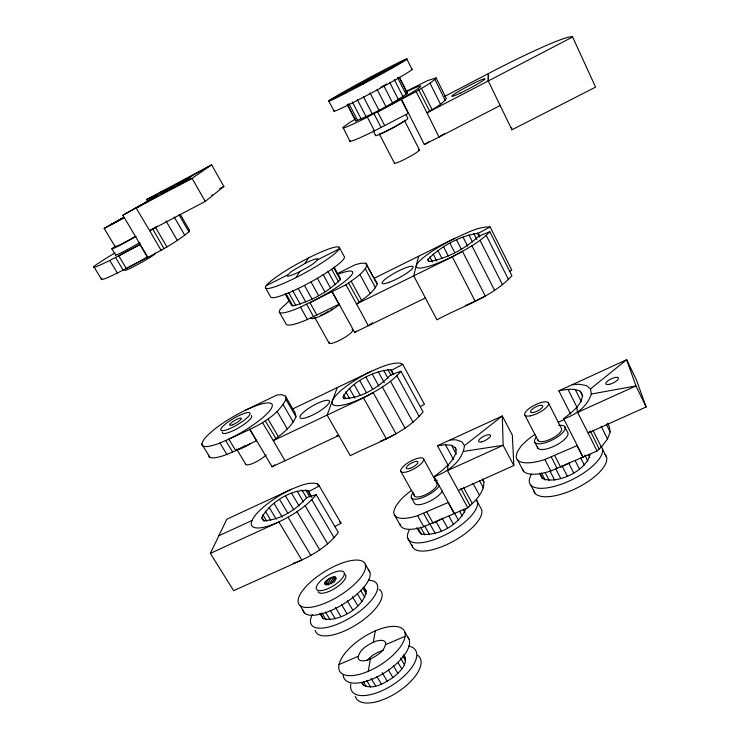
<?xml version="1.0" encoding="UTF-8"?>
<svg xmlns="http://www.w3.org/2000/svg" width="740" height="740" viewBox="0 0 740 740"><rect width="100%" height="100%" fill="white"/><g stroke="black" fill="none" stroke-linecap="round" stroke-linejoin="round"><path stroke-width="1.11" d="M488.261 80.938L488.354 73.575A94.035 7.002 -27.7 0 1 572.603 37L595.598 87.126L511.913 129.796L488.261 80.938L488.363 73.584L444.5 96.496M285.104 293.928L291.505 305.287L292.864 305.861C310.328 301.606 327.515 292.383 340.243 279.664L340.261 278.332L334.166 267.186M349.955 141.285L342.981 127.289L350.519 122.008A44.233 2.368 -28.2 0 1 355.57 118.937M509.869 271.238L511.812 270.202L490.111 226.949L478.327 233.239C459.808 235.921 441.225 246.059 427.998 259.333L427.924 260.896L429.616 261.553C447.654 258.14 465.183 248.788 478.567 236.31L489.825 231.703L511.913 275.678C492.091 297.508 462.038 306.046 436.933 319.837L413.716 275.854L418.637 256.243M394.337 514.744L400.46 525.529A39.498 14.125 -29.3 0 0 423.798 526.732L467.773 507.723C475.33 500.98 484.163 492.72 483.923 481.814L482.332 478.854M539.83 473.572L542.429 478.54C557.655 484.746 586.321 470.548 590.085 454.434M467.773 507.723L447.46 470.585L448.061 464.803M454.536 513.615L434.158 476.671C447.885 471.954 462.815 461.075 464.452 445.656L461.815 441.743L456.108 439.828L450.161 439.93M324.777 583L324.925 584.323C329.189 585.266 334.563 581.779 335.914 577.709L335.636 577.163C331.455 576.164 326.923 579.568 324.777 583L325.942 584.961M368.261 671.31L370.407 658.97M373.312 642.255L375.282 630.915M344.118 398.953L343.046 397.056C351.213 382.071 373.922 370.657 390.757 369.686L393.689 374.385M425.389 297.97L354.654 332.38L339.114 304.159L307.452 319.495A41.69 7.123 -28.8 0 1 286.093 324.055L279.267 312.049L279.84 309.773L287.962 301.966A41.819 6.678 -28.8 0 1 289.534 300.773M416.796 527.62L419.488 532.412L421.476 534.188C438.626 536.121 458.911 524.956 465.738 508.99M361.805 682.696L363.396 685.175C373.367 690.161 384.624 683.002 392.931 677.59C399.119 672.494 409.664 663.502 403.651 654.817M335.202 526.297L341.038 523.217L319.31 485.977L317.22 483.757C308.33 481.555 299.534 486.078 291.449 489.26L226.782 519.23L210.354 553.381L233.646 590.668L301.781 560.041C315.545 553.372 329.096 544.89 338.319 532.43L316.202 494.662L306.758 497.53C296.213 509.555 280.941 519.693 264.652 520.683L262.45 519.619L261.84 517.565C269.184 503.089 291.68 488.502 308.053 490.731L311.364 496.374M201.798 444.046C203.204 438.607 208.07 435.092 211.918 431.355A40.515 8.871 -30.3 0 1 270.942 403.337A40.515 8.871 -30.3 0 1 228.817 439.153L219.974 443.01A40.515 8.871 -30.3 0 1 201.798 444.046L209.846 457.246M337.227 387.621L327.126 415.094L350.288 455.692C375.143 442.955 404.752 434.408 423.067 411.903L400.95 371.276L390.655 374.93C378.667 387.177 361.712 398.305 344.165 398.471L343.046 397.056M517.63 460.077L523.513 471.269A40.46 14.763 -26.7 0 0 550.837 470.982L597.023 451.002L601.352 447.062L607.512 439.014L610.158 431.975L609.205 426.425L607.679 423.345M115.246 246.873L104.174 228.419L123.737 217.264M319.957 613.479L323.139 618.575C338.208 622.96 364.57 606.939 366.171 591.047L363.867 587.116M102 278.259L101.288 278.925A42.337 2.821 -29 0 0 117.373 273.032L126.309 268.49C147.575 257.113 170.089 247.234 188.913 231.851L189.514 230.353L180.347 214.526M572.168 384.726L579.115 384.236L586.357 385.559L590.548 388.879L591.288 394.05C587.292 406.704 575.877 414.946 563.649 418.785L583.166 457.181M372.608 322.733L368.326 325.785L356.578 303.983C364.274 298.239 373.469 292.92 377.335 283.799L365.726 263.236L360.852 263.283L355.32 264.67L337.292 273.689M336.506 435.925L338.772 435.499L284.993 460.752L273.3 440.624C282.005 433.954 291.477 427.045 295.963 416.731L295.288 413.151L285.409 396.057L281.625 394.642L276.862 395.058L244.847 410.506M279.267 312.049A41.819 6.678 -28.8 0 0 300.505 307.118L345.95 284.817C353.664 279.119 362.989 274.041 367.299 265.133M284.993 460.752L272.107 466.755L256.65 440.67L235.709 450.632L228.817 439.153C249.306 429.154 274.558 421.079 285.973 399.452L285.409 396.057M401.432 99.317L424.371 144.531L439.005 137.048L427.008 112.859C433.612 108.41 441.669 105.062 446.35 98.54L436.101 77.894L427.591 80.605L407.287 90.826M295.963 277.593L299.793 271.571M304.954 263.459L308.432 257.973M342.971 127.992A44.233 2.368 -28.2 0 0 367.373 117.133L416.139 91.584C422.836 87.191 430.736 83.907 436.101 77.894M210.354 553.381L278.897 521.95C292.744 515.142 306.388 506.798 316.202 494.662M147.824 257.279L122.859 215.248L152.893 198.524L166.065 189.875L159.322 192.724M262.728 422.919L273.3 440.624L363.47 397.852C376.901 390.554 390.933 383.126 400.95 371.276M345.95 284.817L356.578 303.983L452.316 256.854C465.423 249.546 479.428 242.794 489.825 231.703M367.096 660.404L369.723 657.758A15.818 6.882 -32.7 0 1 383.32 650.432M589.595 431.679L588.124 433.029L597.023 451.002M363.238 83.99L365.884 81.668M369.427 78.551L371.822 76.451M347.097 104.238L355.829 120.99C373.885 113.645 391.404 104.303 407.509 93.323L399.452 77.395M590.548 388.879L626.66 359.714L636.261 379.565L646.14 406.972L588.124 433.029L577.579 412.402L576.663 407.176M146.576 199.504L157.463 194.75L136.188 208.097L149.656 230.686L205.239 201.437L223.85 186.48L211.659 164.853L146.576 199.504L147.732 201.474M563.649 418.785C571.252 412.328 581.89 405.687 582.519 394.725L580.234 391.275C573.583 387.834 565.878 389.582 558.885 390.822L570.66 414.132M464.452 445.656L502.312 415.982L512.339 435.111L513.828 465.553L458.458 490.426M434.158 476.671C442.788 469.789 453.195 462.796 456.21 451.539L455.202 447.617L451.502 445.295L445.434 444.685L437.451 445.767L448.107 465.312M272.107 466.755L274.845 464.812M354.654 332.38L356.495 331.15M444.213 133.792L439.005 137.048L500.157 105.524M161.098 250.361L149.656 230.686L157.37 226.163M424.371 144.531L429.061 141.71M140.628 205.156L122.859 215.248M123.682 218.124L104.174 228.419M384.726 85.054L386.687 83.944M165.168 190.883L211.659 164.853L192.076 178.377L136.188 208.097M380.406 87.45L382.904 86.071M328.995 100.696L351.593 88.661M383.866 71.466L406.926 59.172L412.078 69.44M391.469 370.333L402.736 364.339L424.464 404.355L420.413 406.51M311.827 497.363L308.497 491.702L319.31 485.977M219.762 188.635L223.85 186.48M140.267 244.552L109.77 260.443A42.467 2.35 -28.9 0 1 96.052 264.828L107.032 257.687A42.467 2.35 -28.9 0 1 115.005 252.932M369.279 93.453L370.093 93.027L378.936 110.195M349.9 140.452A44.085 2.886 -28.1 0 0 374.486 130.86L408.48 113.211M572.603 37L427.008 112.859L416.139 91.584M266.197 285.714L287.351 275.049M317.543 259.823L339.114 248.945A42.078 5.781 -28.7 0 0 288.452 269.055A42.078 5.781 -28.7 0 0 279.776 284.974A42.078 5.781 -28.7 0 0 339.114 248.945M374.375 278.175L454.749 238.345C466.024 233.572 477.513 226.597 490.111 226.949M160.719 193.806L192.076 178.377L205.239 201.437M292.809 408.878L371.36 371.286C380.406 367.382 389.786 362.785 399.878 363.044L402.736 364.339M218.818 535.788L252.053 520.461M437.451 445.767L502.312 415.982L503.154 445.314L513.828 465.553M558.885 390.822L626.66 359.714L635.956 385.929L646.14 406.972M447.46 470.585L503.154 445.314L463.721 451.363M577.579 412.402L635.956 385.929L591.288 394.05M558.053 422.337L564.343 419.488M411.644 490.343A39.618 13.773 -29.3 0 0 399.97 500.591L395.863 506.086L393.921 510.915A39.618 13.773 -29.3 0 0 417.582 515.66L448.125 502.534L454.286 513.726M534.918 434.417A40.589 14.393 -26.7 0 0 520.534 446.886L517.168 452.112L516.159 456.617A40.589 14.393 -26.7 0 0 544.871 459.475L577.255 445.545M208.569 455.174A40.395 9.259 -30.4 0 0 226.875 454.443L235.709 450.632A40.395 9.259 -30.4 0 0 245.143 445.748M339.022 664.538L358.225 656.343M385.596 644.651L405.141 636.317M188.728 230.473L189.514 230.353M407.509 93.323L399.11 77.237M339.549 521.552L341.038 523.217M364.552 589.04L366.171 591.047M375.652 281.681L377.335 283.799M403.531 655.344L405.317 657.657M482.795 480.103L483.923 481.814M93.86 266.714L101.676 279.554M300.144 605.598L304.843 613.312M320.17 613.663L323.139 618.575M361.675 682.336L363.396 685.175M261.84 517.565L264.106 521.321M265.364 421.014L275.974 438.617M225.663 440.476L232.601 451.983M265.318 511.21L270.673 520.1M325.341 611.888L330.114 619.805M366.578 680.31L370.592 686.97M109.77 260.443L117.373 273.032M219.974 443.01L226.875 454.443M262.829 514.698L266.77 521.228M321.826 612.84L325.989 619.741M363.525 681.891L366.383 686.637M236.606 449.088L245.902 464.572M269.138 507.353L276.233 519.156M330.243 610.463L335.239 618.76M371.147 678.497L375.735 686.147M111.925 248.918L115.634 255.078M115.56 257.474L123.182 270.165M325.267 582.093L327.025 585.016M274.013 503.366L282.236 517.112M335.451 607.42L340.983 616.66M376.864 676.545L381.452 684.204M331.437 577.524L334.341 582.399M329.975 578.218L332.88 583.092M328.542 579.087L331.446 583.952M279.618 499.519L287.805 513.255M327.219 580.058L329.541 583.962M341.436 604.395L346.958 613.654M382.173 672.651L387.325 681.281M288.073 517.251L310.865 555.426M326.1 581.085L328.43 584.989M249.787 429.117L256.65 440.67M140.026 244.681L147.575 257.409M249.556 429.228L256.41 440.79M297.045 511.71L319.708 549.876M334.989 576.858L336.154 578.81M334.027 576.821L335.775 579.744M285.594 496.059L293.752 509.795M347.217 600.704L352.721 609.954M388.371 669.913L392.931 677.59M332.815 577.043L335.137 580.946M305.157 505.735L327.654 543.826M291.551 493.191L299.117 505.966M352.379 596.597L357.855 605.838M393.338 665.723L397.88 673.391M301.929 489.973L306.591 497.881M360.787 590.613L364.875 597.541M400.516 658.045L404.447 664.714M297.119 491.12L303.52 501.96M357.309 593.656L361.999 601.601M397.852 662.309L401.802 668.997M155.446 227.319L166.944 246.892M268.019 419.09L278.416 436.813M311.808 499.768L334.119 537.712M305.657 489.834L309.755 496.79M362.813 588.032L366.291 593.942M402.847 656.102L405.64 660.848M165.991 220.946L177.322 240.371M277.056 411.348L287.324 428.95M365.301 564.25A38.794 14.162 -31.8 0 1 319.56 605.209A38.794 14.162 -31.8 0 1 310.782 581.862A38.794 14.162 -31.8 0 1 365.301 564.25L369.796 571.955M404.66 631.692A38.073 16.243 -32.6 0 1 360.972 673.927A38.073 16.243 -32.6 0 1 350.288 647.463A38.073 16.243 -32.6 0 1 404.66 631.692L408.989 639.11M317.22 483.757L318.921 486.68M178.997 214.739L188.913 231.851M174.178 216.977L184.797 235.246M283.161 404.651L293.281 422.105M285.973 399.452L295.963 416.731M152.699 228.919L164.012 248.631M265.503 287.795L270.683 296.925A41.986 6.124 -28.7 0 0 311.124 281.838A41.986 6.124 -28.7 0 0 344.156 256.401L339.161 247.206M408.064 538.914L412.596 546.897M345.774 391.775L349.696 398.758M288.841 293.022L295.834 305.463M420.561 527.232L424.917 534.965M343.61 394.762L345.867 398.768M285.899 293.484L292.864 305.861M418.22 528.416L421.476 534.188M306.601 304.214L313.584 316.674M411.292 497.567L414.326 502.987A16.502 5.735 -29.3 0 0 427.137 502.469A16.502 5.735 -29.3 0 0 442.548 491.064M349.382 388.296L354.95 398.231M292.679 290.663L300.227 304.121M424.686 525.937L429.589 534.678M300.505 307.118L307.452 319.495M417.582 515.66L423.798 526.732M348.577 283.032L359.233 302.114M363.47 397.852L386.391 438.913M316.914 315.12L309.977 302.697A41.819 6.678 -28.8 0 0 349.706 277.139A41.819 6.678 -28.8 0 0 338.485 274.059M426.869 512.052L433.076 523.171A39.498 14.125 -29.3 0 0 441.595 518.916M354.173 384.55L360.269 395.465M314.685 317.377L328.995 342.971M400.719 471.232L414.418 495.717M298.183 288.397L305.74 301.911M430.282 524.558L435.185 533.327M423.604 513.338L429.838 524.503M359.844 380.795L366.457 392.69M304.445 285.427L312.002 298.979M435.86 521.228L441.299 531.005M366.004 377.261L372.599 389.157M311.013 281.968L318.542 295.538M442.076 518.083L447.506 527.861M323.149 274.614L330.604 288.156M454.628 513.273L458.393 520.109M332.223 291.634L339.114 304.159M331.973 291.764L338.865 304.279M423.548 458.93A12.978 4.144 -29.2 0 1 407.842 471.556A12.978 4.144 -29.2 0 1 405.067 464.877A12.978 4.144 -29.2 0 1 423.548 458.93L437.09 483.507M382.377 387.029L405.048 428.136M372.276 374.181L378.861 386.095M317.395 278.277L324.897 291.847M449.014 516.317L453.343 524.142M383.551 370.12L387.945 378.112M327.848 271.247L335.266 284.752M459.623 511.174L462.296 516.048M378.26 371.748L384.282 382.7M390.757 369.686L393.523 374.736M333.444 267.242L340.243 279.664M387.815 369.408L391.118 375.439M331.705 269.369L338.541 281.857M463.203 509.342L464.803 512.256M390.498 381.276L413.003 422.29M463.545 487.512L472.379 503.709M396.945 375.772L419.256 416.62M451.502 445.295L456.349 454.231M445.434 444.685L453.463 459.447M351.223 281.246L361.666 300.431M455.202 447.617L456.284 449.624M359.899 274.42L370.204 293.466M472.971 483.276L479.511 495.347M365.726 263.236L367.817 267.112M368.862 269.055L373.034 276.825M374.079 278.767L375.125 280.71M365.357 268.925L375.522 287.795M479.659 480.898L483.424 487.882M460.826 488.354L470.067 505.716M328.856 101.158L334.166 111.268M530.821 485.153L535.177 493.441M429.792 256.965L432.447 262.053M348.882 103.609L357.67 120.463M541.495 473.073L545.14 480.057M347.587 104.895L355.829 120.99M539.765 473.184L542.429 478.54M427.998 259.333L429.061 261.377M357.281 99.641L366.124 116.689M549.913 470.973L554.621 480.047M373.228 130.924L375.68 135.651M534.9 442.539L537.823 448.163M433.159 253.959L436.85 261.063M352.351 102.046L361.175 119.001M545.121 472.546L549.293 480.575M373.959 113.655L381.109 127.484M363.34 96.561L372.183 113.683M555.518 468.365L560.744 478.484M394.503 163.253L379.296 133.894A14.291 1.027 -28.1 0 0 380.055 133.783M524.947 415.223L538.1 440.642M437.867 250.536L442.058 258.63M367.373 117.133L374.486 130.86M544.871 459.475L550.837 470.982M562.021 465.858L567.238 476.005M384.707 125.643L377.604 111.851A44.233 2.368 -28.2 0 0 417.85 88.726A44.233 2.368 -28.2 0 0 405.594 92.139M452.316 256.854L475.256 301.365M554.75 455.627L560.698 467.181A40.46 14.763 -26.7 0 0 569.495 462.778M443.593 246.91L448.283 255.994M551.272 456.987L557.257 468.587M418.803 90.012L429.7 111.222M377.067 89.29L385.882 106.477M568.949 463.629L573.63 472.777M449.966 243.303L454.647 252.396M383.736 85.609L392.514 102.805M575.313 460.9L579.466 469.031M456.589 239.964L461.251 249.075M389.638 82.279L398.361 99.428M405.918 114.478L407.851 118.28A18.334 1.313 -28.1 0 1 391.469 128.621A18.334 1.313 -28.1 0 1 375.828 135.189M564.629 426.527L567.506 432.179A16.9 5.994 -26.7 0 1 554.593 445.989A16.9 5.994 -26.7 0 1 537.388 446.636M580.706 457.94L584.313 465.044M471.917 245.791L494.588 290.339M404.382 120.343L419.404 149.804M548.294 402.653L561.299 428.155A13.209 4.616 -26.8 0 1 551.171 438.875A13.209 4.616 -26.8 0 1 537.767 439.468M463.036 237.096L467.689 246.235M473.748 233.479L476.865 239.631M394.328 79.513L402.995 96.607M584.757 455.026L587.837 461.094M401.154 99.465L408.212 113.35M577.006 445.665L582.907 457.292M468.882 234.885L472.509 242.017M478.327 233.239L479.807 236.18M477.309 232.998L479.391 237.124M480.047 240.343L502.543 284.78M397.5 77.506L406.112 94.526M588.272 454.453L589.798 457.477M592.87 430.171L601.352 447.062M567.95 389.314L577.2 407.685M486.254 235.431L508.546 279.664M580.234 391.275L582.732 396.27M575.239 389.444L581.437 401.802M602.416 448.949L606.624 457.357M421.476 88.439L432.151 109.733M429.977 83.084L440.504 104.21M601.111 426.185L607.512 439.014M434.926 79.504L445.304 100.409M606.264 424.15L610.158 431.975M590.335 431.004L599.178 449.041M308.053 490.731L308.497 491.702M522.505 468.901L523.513 471.269M511.618 127.678L511.913 129.796M400.303 524.216L400.46 525.529M418.544 149.859A14.19 1.397 -28 0 1 408.536 157.287A14.19 1.397 -28 0 1 394.559 162.819M411.449 69.273A44.419 1.702 -28.2 0 1 374.061 91.594A44.419 1.702 -28.2 0 1 334.258 110.713M403.476 121.425A14.291 1.027 -28.1 0 1 390.748 128.862M389.925 129.287A14.291 1.027 -28.1 0 1 384.782 131.831M383.894 132.238A14.291 1.027 -28.1 0 1 381.618 133.228M371.36 371.286A40.386 9.897 -29 0 0 332.047 402.819A40.386 9.897 -29 0 0 373.164 392.598L395.983 433.714A39.96 11.267 -29.1 0 1 380.212 441.299M251.332 415.603A16.872 3.691 -30.3 0 1 238.548 427.859A16.872 3.691 -30.3 0 1 222.416 432.289M266.197 454.822A13.043 3.256 -30.6 0 1 253.367 463.185A13.043 3.256 -30.6 0 1 245.578 463.776M250.573 443.621A16.798 3.941 -30.5 0 1 236.393 450.068M454.749 238.345A42.245 7.613 -27.6 0 0 416.407 267.001A42.245 7.613 -27.6 0 0 462.454 251.36L485.264 295.935A41.773 9.158 -27.4 0 1 465.331 305.546M339.623 304.214A17.334 3.052 -28.8 0 1 322.742 314.972A17.334 3.052 -28.8 0 1 310.698 318.061M351.972 329.781A13.422 2.701 -28.9 0 1 341.565 339.29A13.422 2.701 -28.9 0 1 329.235 342.046M332.547 308.83A13.524 2.387 -28.8 0 1 330.697 310.032M328.967 311.078A13.524 2.387 -28.8 0 1 326.627 312.391M325.841 312.807A13.524 2.387 -28.8 0 1 320.55 315.305M344.433 573.926A16.16 5.892 -31.8 0 1 336.228 587.56A16.16 5.892 -31.8 0 1 317.96 591.649M368.307 580.197A38.573 14.8 -32 0 1 370.86 600.936A38.573 14.8 -32 0 1 328.181 627.168A38.573 14.8 -32 0 1 312.28 614.644M379.157 589.336A38.489 15.041 -32.1 0 1 357.374 624.033A38.489 15.041 -32.1 0 1 315.194 630.332M368.15 569.661A38.711 14.402 -31.9 0 1 343.869 603.812A38.711 14.402 -31.9 0 1 302.864 610.084M407.897 637.27A37.99 16.465 -32.6 0 1 382.099 674.223A37.99 16.465 -32.6 0 1 343.193 674.936M417.665 655.288A37.786 17.048 -32.9 0 1 397.852 691.974A37.786 17.048 -32.9 0 1 355.329 696.266M408.684 646.122A37.86 16.835 -32.8 0 1 393.338 684.5A37.86 16.835 -32.8 0 1 350.843 683.991M139.786 242.59A17.686 0.981 -28.9 0 1 122.84 251.933A17.686 0.981 -28.9 0 1 115.671 254.764M136.095 236.365A17.714 0.879 -28.8 0 1 115.995 247.253A17.714 0.879 -28.8 0 1 115.144 246.411M155.363 253.182A17.621 1.221 -29 0 1 140.304 263.098A17.621 1.221 -29 0 1 124.847 270.026M134.717 236.717A13.819 0.684 -28.8 0 1 119.88 244.857A13.819 0.684 -28.8 0 1 116.134 245.985M146.095 257.696A42.337 2.821 -29 0 1 126.309 268.49L118.724 255.855A42.467 2.35 -28.9 0 0 140.526 243.932M212.315 194.768A17.816 0.906 -28.7 0 1 211.825 195.304M558.626 425.463A16.928 5.911 -26.8 0 1 562.585 432.733A16.928 5.911 -26.8 0 1 541.587 443.639A16.928 5.911 -26.8 0 1 536.685 436.859M601 446.303A40.312 15.216 -26.6 0 1 564.842 482.887A40.312 15.216 -26.6 0 1 531.496 474.229M604.413 453.935A40.219 15.475 -26.6 0 1 577.496 487.697A40.219 15.475 -26.6 0 1 533.577 489.741M439.532 485.588A16.521 5.661 -29.2 0 1 419.219 498.649A16.521 5.661 -29.2 0 1 413.466 492.294M434.546 480.528A16.521 5.661 -29.2 0 1 437.294 480.362M409.359 529.923A39.349 14.56 -29.3 0 0 441.077 536.851A39.349 14.56 -29.3 0 0 476.421 500.009L480.787 508.047A39.266 14.819 -29.4 0 1 452.454 541.754A39.266 14.819 -29.4 0 1 412.014 545.01M436.258 482.656A12.885 4.412 -29.2 0 1 427.387 493.793A12.885 4.412 -29.2 0 1 414.418 494.422M291.449 489.26A39.22 11.507 -31 0 0 251.85 520.969A39.22 11.507 -31 0 0 278.897 521.95L301.781 560.041A38.822 12.71 -31.4 0 1 293.114 563.399M385.67 643.088C384.985 651.348 376.272 656.186 369.519 659.386A15.855 6.762 -32.5 0 1 358.086 657.934C359.011 649.803 367.456 645.03 374.181 641.857A15.855 6.762 -32.5 0 1 385.67 643.088M122.488 218.319L110.094 225.154L122.488 218.319M317.812 259.148C313.307 265.346 305.287 268.259 298.803 272.079A17.529 2.405 -28.7 0 1 287 275.77L291.301 271.534L305.907 262.959A17.529 2.405 -28.7 0 1 317.812 259.148M383.949 71.299L364.829 82.233A18.546 0.536 -28.3 0 1 351.417 88.874L370.453 78.005A18.546 0.536 -28.3 0 1 383.949 71.299M190.263 177.665L177.674 184.501L190.263 177.665M345.737 93.138A44.53 1.295 -28.3 0 0 406.926 59.172A44.53 1.295 -28.3 0 0 350.769 87.894A44.53 1.295 -28.3 0 0 345.737 93.138M460.039 93.231A18.731 1.341 -27.8 0 0 484.977 78.875A18.731 1.341 -27.8 0 0 460.16 90.539A18.731 1.341 -27.8 0 0 460.039 93.231M227.828 429.394A16.891 3.654 -30.3 0 0 250.102 413.66A16.891 3.654 -30.3 0 0 228.309 421.856A16.891 3.654 -30.3 0 0 227.828 429.394M232.425 424.834A6.753 1.462 -30.3 0 0 241.37 418.544A6.753 1.462 -30.3 0 0 232.693 421.772A6.753 1.462 -30.3 0 0 232.425 424.834M308.885 416.703A16.891 4.07 -29.7 0 0 329.448 401.071A16.891 4.07 -29.7 0 0 305.879 410.302A16.891 4.07 -29.7 0 0 308.885 416.703M388.944 282.375A17.556 3.145 -28.1 0 0 413.142 267.26A17.556 3.145 -28.1 0 0 390.785 275.289A17.556 3.145 -28.1 0 0 388.944 282.375M325.804 589.493A16.169 5.865 -31.8 0 0 344.1 572.409A16.169 5.865 -31.8 0 0 320.975 580.539A16.169 5.865 -31.8 0 0 325.804 589.493M609.575 384.291A6.947 2.294 -25.5 0 0 618.427 378.048A6.947 2.294 -25.5 0 0 608.363 380.471A6.947 2.294 -25.5 0 0 609.575 384.291M533.457 412.457A6.817 2.22 -26.9 0 0 542.79 406.269A6.817 2.22 -26.9 0 0 533.642 408.119A6.817 2.22 -26.9 0 0 533.457 412.457M530.515 415.806A13.292 4.338 -26.9 0 0 548.664 403.735A13.292 4.338 -26.9 0 0 530.765 407.389A13.292 4.338 -26.9 0 0 530.515 415.806M481.555 441.845A6.725 2.211 -27.9 0 0 490.602 435.564A6.725 2.211 -27.9 0 0 481.546 437.581A6.725 2.211 -27.9 0 0 481.555 441.845M409.895 468.401A6.651 2.127 -29.2 0 0 417.989 461.927A6.651 2.127 -29.2 0 0 408.526 464.951A6.651 2.127 -29.2 0 0 409.895 468.401"/></g></svg>
